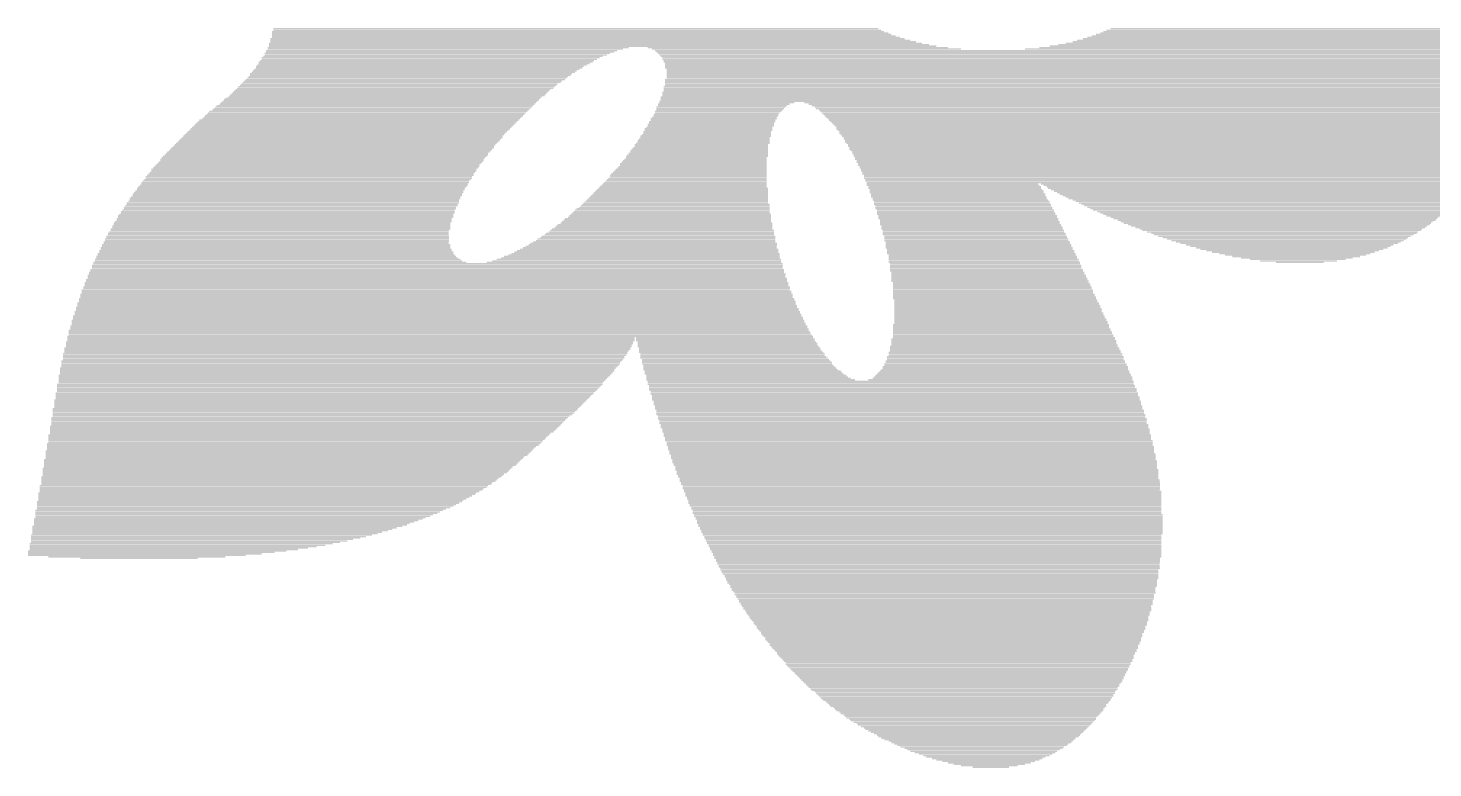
# Model space of a CAD drawing. Extents: x -0.7 to 23.9, y -0.3 to 32.1.
# Drawn here: x 0.839 to 3.299, y 23.854 to 25.15 of the extents above; entities that cross this region are included whole.
import ezdxf

# ---------------------------------------------------------------- set-up
doc = ezdxf.new("R2010")
doc.units = 0
doc.layers.add('21', color=253, linetype='CONTINUOUS')

# ---------------------------------------------------------------- blocks, each defined once
blk = doc.blocks.new('RECT')
blk.add_solid([(-0.5, -0.5), (0.5, -0.5), (-0.5, 0.5), (0.5, 0.5)])

msp = doc.modelspace()

# ---------------------------------------------------------------- block references
at = {"layer": '21'}
for p, xscale, yscale in [((1.802, 25.1434), 1.0718, 0.0026), ((1.8058, 25.1408), 1.0794, 0.0024), ((1.8084, 25.1383), 1.0846, 0.0026), ((1.8122, 25.1357), 1.0922, 0.0024), ((1.816, 25.1332), 1.0998, 0.0024), ((1.7983, 25.1484), 1.0592, 0.0024), ((1.8008, 25.1459), 1.0642, 0.0024), ((3.1101, 25.1332), 0.833, 0.0024), ((3.1152, 25.1357), 0.828, 0.0024), ((3.1191, 25.1383), 0.8204, 0.0026), ((3.1241, 25.1408), 0.8152, 0.0024), ((3.128, 25.1434), 0.8128, 0.0026), ((3.1305, 25.1459), 0.8078, 0.0024), ((3.1356, 25.1484), 0.8026, 0.0024), ((1.5633, 25.1103), 0.6146, 0.0024), ((1.5608, 25.1078), 0.6096, 0.0024), ((1.5747, 25.1154), 0.6324, 0.0024), ((1.5696, 25.1129), 0.6222, 0.0026), ((1.8326, 25.123), 1.143, 0.0024), ((1.8389, 25.1205), 1.1556, 0.0024), ((1.8453, 25.118), 1.1684, 0.0026), ((1.8186, 25.1307), 1.11, 0.0026), ((1.8236, 25.1281), 1.12, 0.0024), ((1.8287, 25.1256), 1.1302, 0.0026), ((2.1869, 25.1154), 0.5258, 0.0024), ((2.2021, 25.1129), 0.541, 0.0026), ((2.7253, 25.1103), 1.5772, 0.0024), ((2.7253, 25.1078), 1.5722, 0.0024), ((3.0492, 25.1129), 0.9296, 0.0026), ((3.0632, 25.1154), 0.9068, 0.0024), ((3.0721, 25.118), 0.889, 0.0026), ((3.0809, 25.1205), 0.8762, 0.0024), ((3.0886, 25.123), 0.8662, 0.0024), ((3.0949, 25.1256), 0.8534, 0.0026), ((3.1, 25.1281), 0.8484, 0.0024), ((3.1051, 25.1307), 0.8382, 0.0026), ((1.5252, 25.0824), 0.574, 0.0024), ((1.529, 25.0849), 0.5766, 0.0024), ((1.5354, 25.09), 0.5842, 0.0024), ((1.5328, 25.0875), 0.579, 0.0026), ((1.5379, 25.0926), 0.5842, 0.0026), ((1.5443, 25.0976), 0.5918, 0.0024), ((1.5417, 25.0951), 0.5866, 0.0024), ((1.5481, 25.1002), 0.5944, 0.0026), ((1.5557, 25.1053), 0.6046, 0.0026), ((1.5531, 25.1027), 0.5994, 0.0024), ((2.7254, 25.1053), 1.5672, 0.0026), ((2.7266, 25.1027), 1.5646, 0.0024), ((2.7266, 25.1002), 1.5594, 0.0026), ((2.7279, 25.0976), 1.557, 0.0024), ((2.7266, 25.0951), 1.5544, 0.0024), ((2.7266, 25.0926), 1.5494, 0.0026), ((2.7266, 25.09), 1.5494, 0.0024), ((2.7266, 25.0875), 1.5442, 0.0026), ((2.7254, 25.0849), 1.5418, 0.0024), ((2.7254, 25.0824), 1.5418, 0.0024), ((1.4998, 25.0595), 0.5588, 0.0024), ((1.5024, 25.0621), 0.5588, 0.0026), ((1.5049, 25.0646), 0.5588, 0.0024), ((1.5099, 25.0697), 0.5638, 0.0024), ((1.5087, 25.0672), 0.5614, 0.0026), ((1.5138, 25.0722), 0.5664, 0.0024), ((1.5163, 25.0748), 0.5664, 0.0026), ((1.5201, 25.0773), 0.5688, 0.0024), ((1.5239, 25.0799), 0.5714, 0.0026), ((2.7241, 25.0799), 1.5392, 0.0026), ((2.7177, 25.0595), 1.5264, 0.0024), ((2.7253, 25.0773), 1.5366, 0.0024), ((2.7241, 25.0748), 1.5342, 0.0026), ((2.7228, 25.0722), 1.5316, 0.0024), ((2.7228, 25.0697), 1.5316, 0.0024), ((2.7215, 25.0672), 1.529, 0.0026), ((2.7215, 25.0646), 1.529, 0.0024), ((2.7203, 25.0621), 1.5266, 0.0026), ((1.4706, 25.0341), 0.5512, 0.0024), ((1.4731, 25.0367), 0.551, 0.0026), ((1.4757, 25.0392), 0.5512, 0.0024), ((1.4782, 25.0418), 0.5512, 0.0026), ((1.482, 25.0443), 0.5536, 0.0024), ((1.4845, 25.0468), 0.5536, 0.0024), ((1.4871, 25.0494), 0.5536, 0.0026), ((1.4896, 25.0519), 0.5536, 0.0024), ((1.4934, 25.0545), 0.5562, 0.0026), ((1.496, 25.057), 0.5562, 0.0024), ((2.7088, 25.0367), 1.5188, 0.0026), ((2.7076, 25.0341), 1.5164, 0.0024), ((2.7126, 25.0468), 1.5214, 0.0024), ((2.7126, 25.0443), 1.5214, 0.0024), ((2.7114, 25.0418), 1.519, 0.0026), ((2.7114, 25.0392), 1.519, 0.0024), ((2.7177, 25.057), 1.5264, 0.0024), ((2.7165, 25.0545), 1.524, 0.0026), ((2.7165, 25.0519), 1.524, 0.0024), ((2.7152, 25.0494), 1.5214, 0.0026), ((1.4414, 25.0087), 0.5538, 0.0024), ((1.4439, 25.0113), 0.5536, 0.0026), ((1.4464, 25.0138), 0.5536, 0.0024), ((1.4503, 25.0164), 0.5512, 0.0026), ((1.4528, 25.0189), 0.5512, 0.0024), ((1.4554, 25.0214), 0.5512, 0.0024), ((1.4579, 25.024), 0.5512, 0.0026), ((1.4604, 25.0265), 0.551, 0.0024), ((1.4642, 25.0291), 0.5486, 0.0026), ((1.4681, 25.0316), 0.5512, 0.0024), ((2.0522, 25.0113), 0.226, 0.0026), ((2.051, 25.0087), 0.2236, 0.0024), ((2.0573, 25.0164), 0.231, 0.0026), ((2.0548, 25.0138), 0.226, 0.0024), ((2.7012, 25.0214), 1.5138, 0.0024), ((2.0624, 25.0189), 0.2362, 0.0024), ((2.705, 25.0291), 1.5162, 0.0026), ((2.7038, 25.0265), 1.5138, 0.0024), ((2.7038, 25.024), 1.5138, 0.0026), ((2.7076, 25.0316), 1.5164, 0.0024), ((2.8282, 25.0189), 1.2598, 0.0024), ((2.8307, 25.0164), 1.2496, 0.0026), ((2.832, 25.0138), 1.242, 0.0024), ((2.8346, 25.0113), 1.237, 0.0026), ((2.8345, 25.0087), 1.2318, 0.0024), ((1.416, 24.9859), 0.5588, 0.0026), ((1.4185, 24.9884), 0.5588, 0.0024), ((1.4223, 24.991), 0.5562, 0.0026), ((1.4249, 24.9935), 0.5562, 0.0024), ((1.4274, 24.996), 0.5562, 0.0024), ((1.4299, 24.9986), 0.5562, 0.0026), ((1.4325, 25.0011), 0.5562, 0.0024), ((1.435, 25.0037), 0.5562, 0.0026), ((1.4388, 25.0062), 0.5536, 0.0024), ((2.037, 24.9859), 0.221, 0.0026), ((2.0396, 24.991), 0.221, 0.0026), ((2.0383, 24.9884), 0.2184, 0.0024), ((2.0408, 24.9935), 0.2184, 0.0024), ((2.0434, 24.9986), 0.2184, 0.0026), ((2.0434, 24.996), 0.2184, 0.0024), ((2.0472, 25.0037), 0.221, 0.0026), ((2.0459, 25.0011), 0.2184, 0.0024), ((2.0497, 25.0062), 0.221, 0.0024), ((2.8371, 25.0062), 1.2268, 0.0024), ((2.8371, 25.0037), 1.2216, 0.0026), ((2.8371, 25.0011), 1.2166, 0.0024), ((2.8384, 24.9986), 1.2142, 0.0026), ((2.8384, 24.996), 1.209, 0.0024), ((2.8396, 24.9935), 1.2064, 0.0024), ((2.8397, 24.991), 1.2014, 0.0026), ((2.8396, 24.9884), 1.1962, 0.0024), ((2.8409, 24.9859), 1.1938, 0.0026), ((1.3906, 24.9605), 0.5588, 0.0026), ((1.3931, 24.963), 0.5588, 0.0024), ((1.3957, 24.9656), 0.5588, 0.0026), ((1.3982, 24.9681), 0.5588, 0.0024), ((1.4008, 24.9706), 0.5588, 0.0024), ((1.4033, 24.9732), 0.5588, 0.0026), ((1.4058, 24.9757), 0.5588, 0.0024), ((1.4084, 24.9783), 0.5588, 0.0026), ((1.4109, 24.9808), 0.5588, 0.0024), ((1.4135, 24.9833), 0.5588, 0.0024), ((2.0256, 24.9605), 0.2286, 0.0026), ((2.0268, 24.963), 0.226, 0.0024), ((2.0281, 24.9681), 0.2234, 0.0024), ((2.0281, 24.9656), 0.2234, 0.0026), ((2.0306, 24.9732), 0.2234, 0.0026), ((2.0306, 24.9706), 0.2234, 0.0024), ((2.0319, 24.9757), 0.2208, 0.0024), ((2.0345, 24.9808), 0.221, 0.0024), ((2.0345, 24.9783), 0.221, 0.0026), ((2.0357, 24.9833), 0.2184, 0.0024), ((2.8409, 24.9833), 1.1886, 0.0024), ((2.8422, 24.9808), 1.1862, 0.0024), ((2.8422, 24.9783), 1.181, 0.0026), ((2.8422, 24.9757), 1.176, 0.0024), ((2.8422, 24.9732), 1.176, 0.0026), ((2.8422, 24.9706), 1.171, 0.0024), ((2.8435, 24.9681), 1.1684, 0.0024), ((2.8422, 24.9656), 1.1658, 0.0026), ((2.8422, 24.963), 1.1608, 0.0024), ((2.8435, 24.9605), 1.1582, 0.0026), ((1.3677, 24.9351), 0.5638, 0.0026), ((1.3702, 24.9376), 0.5638, 0.0024), ((1.3728, 24.9402), 0.5638, 0.0026), ((1.3741, 24.9427), 0.5614, 0.0024), ((1.3766, 24.9452), 0.5612, 0.0024), ((1.3791, 24.9478), 0.5612, 0.0026), ((1.3817, 24.9503), 0.5614, 0.0024), ((1.3842, 24.9529), 0.5612, 0.0026), ((1.3868, 24.9554), 0.5614, 0.0024), ((1.3893, 24.9579), 0.5612, 0.0024), ((2.0141, 24.9351), 0.2412, 0.0026), ((2.0154, 24.9376), 0.2386, 0.0024), ((2.0167, 24.9402), 0.2362, 0.0026), ((2.0179, 24.9452), 0.2336, 0.0024), ((2.0179, 24.9427), 0.2336, 0.0024), ((2.0205, 24.9478), 0.2336, 0.0026), ((2.0218, 24.9529), 0.2312, 0.0026), ((2.0218, 24.9503), 0.2312, 0.0024), ((2.0231, 24.9554), 0.2286, 0.0024), ((2.0243, 24.9579), 0.226, 0.0024), ((2.8435, 24.9579), 1.1532, 0.0024), ((2.8435, 24.9554), 1.1532, 0.0024), ((2.8434, 24.9529), 1.148, 0.0026), ((2.8422, 24.9503), 1.1456, 0.0024), ((2.8435, 24.9478), 1.143, 0.0026), ((2.8434, 24.9452), 1.1378, 0.0024), ((2.8434, 24.9427), 1.1378, 0.0024), ((2.8435, 24.9402), 1.1328, 0.0026), ((2.8422, 24.9376), 1.1302, 0.0024), ((2.8435, 24.9351), 1.1278, 0.0026), ((1.3487, 24.9122), 0.5664, 0.0024), ((1.3512, 24.9148), 0.5664, 0.0026), ((1.3538, 24.9198), 0.5664, 0.0024), ((1.3538, 24.9173), 0.5664, 0.0024), ((1.3563, 24.9224), 0.5664, 0.0026), ((1.3588, 24.9249), 0.5664, 0.0024), ((1.3614, 24.9275), 0.5664, 0.0026), ((1.3626, 24.93), 0.5638, 0.0024), ((1.3652, 24.9325), 0.5638, 0.0024), ((2.004, 24.9122), 0.2566, 0.0024), ((2.0053, 24.9148), 0.254, 0.0026), ((2.0065, 24.9173), 0.2514, 0.0024), ((2.0078, 24.9198), 0.2488, 0.0024), ((2.0103, 24.9249), 0.2488, 0.0024), ((2.0091, 24.9224), 0.2464, 0.0026), ((2.0116, 24.9275), 0.2464, 0.0026), ((2.0129, 24.93), 0.2438, 0.0024), ((2.0141, 24.9325), 0.2412, 0.0024), ((2.8434, 24.9325), 1.1226, 0.0024), ((2.8434, 24.93), 1.1226, 0.0024), ((2.8435, 24.9275), 1.1176, 0.0026), ((2.8422, 24.9249), 1.115, 0.0024), ((2.8434, 24.9224), 1.1124, 0.0026), ((2.8422, 24.9198), 1.11, 0.0024), ((2.8422, 24.9173), 1.1048, 0.0024), ((2.8422, 24.9148), 1.1048, 0.0026), ((2.8422, 24.9122), 1.0998, 0.0024), ((1.3309, 24.8894), 0.5714, 0.0026), ((1.3309, 24.8868), 0.5714, 0.0024), ((1.3334, 24.8919), 0.5714, 0.0024), ((1.3347, 24.8944), 0.569, 0.0024), ((1.3372, 24.897), 0.5688, 0.0026), ((1.3398, 24.9021), 0.569, 0.0026), ((1.3398, 24.8995), 0.569, 0.0024), ((1.3423, 24.9046), 0.5688, 0.0024), ((1.3449, 24.9071), 0.569, 0.0024), ((1.3461, 24.9097), 0.5664, 0.0026), ((1.9938, 24.8868), 0.2768, 0.0024), ((1.9951, 24.8919), 0.2742, 0.0024), ((1.9951, 24.8894), 0.2742, 0.0026), ((1.9964, 24.8944), 0.2718, 0.0024), ((1.9976, 24.897), 0.2692, 0.0026), ((1.9989, 24.8995), 0.2666, 0.0024), ((2.0002, 24.9021), 0.2642, 0.0026), ((2.0015, 24.9046), 0.2616, 0.0024), ((2.0027, 24.9071), 0.259, 0.0024), ((2.004, 24.9097), 0.2566, 0.0026), ((2.8409, 24.9097), 1.0972, 0.0026), ((2.8422, 24.9071), 1.0948, 0.0024), ((2.8409, 24.9046), 1.0922, 0.0024), ((2.8409, 24.9021), 1.087, 0.0026), ((2.8409, 24.8995), 1.087, 0.0024), ((2.8409, 24.897), 1.082, 0.0026), ((2.8396, 24.8944), 1.0794, 0.0024), ((2.8409, 24.8919), 1.0768, 0.0024), ((2.8397, 24.8894), 1.0744, 0.0026), ((2.8384, 24.8868), 1.0718, 0.0024), ((1.3131, 24.8614), 0.5766, 0.0024), ((1.3144, 24.864), 0.574, 0.0026), ((1.3169, 24.869), 0.574, 0.0024), ((1.3169, 24.8665), 0.574, 0.0024), ((1.3195, 24.8716), 0.574, 0.0026), ((1.322, 24.8741), 0.574, 0.0024), ((1.3245, 24.8792), 0.574, 0.0024), ((1.3232, 24.8767), 0.5714, 0.0026), ((1.3258, 24.8817), 0.5714, 0.0024), ((1.3283, 24.8843), 0.5714, 0.0026), ((1.9824, 24.8614), 0.3048, 0.0024), ((1.9837, 24.864), 0.3022, 0.0026), ((1.9849, 24.8665), 0.2996, 0.0024), ((1.9862, 24.869), 0.2972, 0.0024), ((1.9862, 24.8716), 0.292, 0.0026), ((1.9875, 24.8741), 0.2896, 0.0024), ((1.9888, 24.8767), 0.287, 0.0026), ((1.99, 24.8792), 0.2844, 0.0024), ((1.9913, 24.8817), 0.282, 0.0024), ((1.9926, 24.8843), 0.2794, 0.0026), ((2.8384, 24.8843), 1.0668, 0.0026), ((2.8384, 24.8817), 1.0668, 0.0024), ((2.8384, 24.8792), 1.0618, 0.0024), ((2.4574, 24.8767), 0.2998, 0.0026), ((2.4586, 24.8741), 0.3022, 0.0024), ((2.4612, 24.8716), 0.3022, 0.0026), ((2.4612, 24.869), 0.3022, 0.0024), ((2.4637, 24.8665), 0.3022, 0.0024), ((2.465, 24.864), 0.3048, 0.0026), ((2.465, 24.8614), 0.3048, 0.0024), ((2.9895, 24.8767), 0.7544, 0.0026), ((2.9908, 24.8741), 0.7468, 0.0024), ((2.992, 24.8716), 0.739, 0.0026), ((2.9933, 24.869), 0.7366, 0.0024), ((2.9946, 24.8665), 0.729, 0.0024), ((2.9959, 24.864), 0.7214, 0.0026), ((2.9971, 24.8614), 0.7136, 0.0024), ((1.3004, 24.8386), 0.5816, 0.0026), ((1.3029, 24.8436), 0.5816, 0.0024), ((1.3017, 24.8411), 0.5792, 0.0024), ((1.3042, 24.8462), 0.579, 0.0026), ((1.3067, 24.8513), 0.579, 0.0026), ((1.3055, 24.8487), 0.5766, 0.0024), ((1.308, 24.8538), 0.5764, 0.0024), ((1.3106, 24.8589), 0.5766, 0.0026), ((1.3106, 24.8563), 0.5766, 0.0024), ((1.9723, 24.8386), 0.3302, 0.0026), ((1.9735, 24.8411), 0.3276, 0.0024), ((1.9735, 24.8436), 0.3226, 0.0024), ((1.9748, 24.8462), 0.32, 0.0026), ((1.976, 24.8487), 0.3174, 0.0024), ((1.9773, 24.8513), 0.3148, 0.0026), ((1.9786, 24.8538), 0.3124, 0.0024), ((1.9798, 24.8563), 0.3098, 0.0024), ((1.9811, 24.8589), 0.3072, 0.0026), ((2.4676, 24.8589), 0.3048, 0.0026), ((2.4676, 24.8563), 0.3048, 0.0024), ((2.4688, 24.8538), 0.3072, 0.0024), ((2.4701, 24.8513), 0.3048, 0.0026), ((2.4713, 24.8487), 0.3072, 0.0024), ((2.4739, 24.8462), 0.3074, 0.0026), ((2.4739, 24.8436), 0.3074, 0.0024), ((2.4751, 24.8411), 0.3098, 0.0024), ((2.4764, 24.8386), 0.3072, 0.0026), ((2.9984, 24.8589), 0.706, 0.0026), ((2.9996, 24.8563), 0.6984, 0.0024), ((3.0009, 24.8538), 0.6908, 0.0024), ((3.0022, 24.8513), 0.6832, 0.0026), ((3.0047, 24.8487), 0.673, 0.0024), ((3.006, 24.8462), 0.6654, 0.0026), ((3.0073, 24.8436), 0.6578, 0.0024), ((3.0086, 24.8411), 0.6502, 0.0024), ((3.0098, 24.8386), 0.6426, 0.0026), ((1.2877, 24.8157), 0.5866, 0.0024), ((1.2877, 24.8132), 0.5866, 0.0026), ((1.2902, 24.8208), 0.5866, 0.0026), ((1.2902, 24.8182), 0.5866, 0.0024), ((1.2915, 24.8233), 0.5842, 0.0024), ((1.2941, 24.8284), 0.5842, 0.0024), ((1.2941, 24.8259), 0.5842, 0.0026), ((1.2953, 24.8309), 0.5816, 0.0024), ((1.2979, 24.836), 0.5816, 0.0024), ((1.2979, 24.8335), 0.5816, 0.0026), ((1.9583, 24.8132), 0.3632, 0.0026), ((1.9595, 24.8157), 0.3606, 0.0024), ((1.9621, 24.8182), 0.3556, 0.0024), ((1.9633, 24.8208), 0.353, 0.0026), ((1.9646, 24.8233), 0.3504, 0.0024), ((1.9646, 24.8259), 0.3454, 0.0026), ((1.9659, 24.8284), 0.3428, 0.0024), ((1.9672, 24.8309), 0.3404, 0.0024), ((1.9684, 24.8335), 0.3378, 0.0026), ((1.971, 24.836), 0.3328, 0.0024), ((2.4777, 24.836), 0.3098, 0.0024), ((2.4777, 24.8335), 0.3098, 0.0026), ((2.4802, 24.8309), 0.3098, 0.0024), ((2.4802, 24.8284), 0.3098, 0.0024), ((2.4815, 24.8259), 0.3124, 0.0026), ((2.4815, 24.8233), 0.3124, 0.0024), ((2.4841, 24.8208), 0.3124, 0.0026), ((2.4841, 24.8182), 0.3124, 0.0024), ((2.4853, 24.8157), 0.3148, 0.0024), ((2.4866, 24.8132), 0.3124, 0.0026), ((3.0111, 24.836), 0.635, 0.0024), ((3.0124, 24.8335), 0.6274, 0.0026), ((3.0136, 24.8309), 0.6196, 0.0024), ((3.0162, 24.8284), 0.6096, 0.0024), ((3.0175, 24.8259), 0.602, 0.0026), ((3.0187, 24.8233), 0.5942, 0.0024), ((3.02, 24.8208), 0.5868, 0.0026), ((3.0213, 24.8182), 0.574, 0.0024), ((3.0225, 24.8157), 0.5664, 0.0024), ((3.0251, 24.8132), 0.5562, 0.0026), ((1.2775, 24.7903), 0.5968, 0.0024), ((1.2775, 24.7878), 0.5968, 0.0026), ((1.2788, 24.7928), 0.5942, 0.0024), ((1.2814, 24.7979), 0.5944, 0.0024), ((1.2801, 24.7954), 0.5918, 0.0026), ((1.2826, 24.803), 0.5918, 0.0024), ((1.2826, 24.8005), 0.5918, 0.0026), ((1.2839, 24.8081), 0.5892, 0.0026), ((1.2839, 24.8055), 0.5892, 0.0024), ((1.2864, 24.8106), 0.5892, 0.0024), ((1.9443, 24.7878), 0.4012, 0.0026), ((1.9456, 24.7903), 0.3988, 0.0024), ((1.9481, 24.7928), 0.3936, 0.0024), ((1.9494, 24.7954), 0.3912, 0.0026), ((1.9494, 24.7979), 0.386, 0.0024), ((1.9519, 24.8005), 0.381, 0.0026), ((1.9532, 24.803), 0.3784, 0.0024), ((1.9544, 24.8055), 0.3758, 0.0024), ((1.957, 24.8081), 0.3708, 0.0026), ((1.957, 24.8106), 0.3658, 0.0024), ((2.4879, 24.8106), 0.315, 0.0024), ((2.4879, 24.8081), 0.315, 0.0026), ((2.4891, 24.8055), 0.3174, 0.0024), ((2.4904, 24.803), 0.315, 0.0024), ((2.4916, 24.8005), 0.3174, 0.0026), ((2.4916, 24.7979), 0.3174, 0.0024), ((2.4942, 24.7954), 0.3174, 0.0026), ((2.4942, 24.7928), 0.3174, 0.0024), ((2.4955, 24.7903), 0.32, 0.0024), ((2.4955, 24.7878), 0.32, 0.0026), ((3.025, 24.8106), 0.546, 0.0024), ((3.0263, 24.8081), 0.5384, 0.0026), ((3.0289, 24.8055), 0.5284, 0.0024), ((3.0289, 24.803), 0.5182, 0.0024), ((3.0314, 24.8005), 0.508, 0.0026), ((3.0327, 24.7979), 0.4952, 0.0024), ((3.0339, 24.7954), 0.4876, 0.0026), ((3.0352, 24.7928), 0.4748, 0.0024), ((3.0378, 24.7903), 0.4648, 0.0024), ((3.0378, 24.7878), 0.4546, 0.0026), ((1.2725, 24.7649), 0.6122, 0.0024), ((1.2737, 24.7624), 0.6146, 0.0026), ((1.2738, 24.77), 0.6096, 0.0026), ((1.2738, 24.7674), 0.6096, 0.0024), ((1.2737, 24.7751), 0.6044, 0.0026), ((1.2737, 24.7725), 0.6044, 0.0024), ((1.275, 24.7801), 0.602, 0.0024), ((1.275, 24.7776), 0.602, 0.0024), ((1.2763, 24.7852), 0.5994, 0.0024), ((1.2763, 24.7827), 0.5994, 0.0026), ((1.9265, 24.7624), 0.452, 0.0026), ((1.9278, 24.7649), 0.4444, 0.0024), ((1.9303, 24.7674), 0.4394, 0.0024), ((1.9329, 24.77), 0.4344, 0.0026), ((1.9342, 24.7725), 0.4318, 0.0024), ((1.9354, 24.7751), 0.4242, 0.0026), ((1.9379, 24.7776), 0.419, 0.0024), ((1.9392, 24.7801), 0.4164, 0.0024), ((1.9417, 24.7827), 0.4114, 0.0026), ((1.943, 24.7852), 0.4088, 0.0024), ((2.498, 24.7852), 0.32, 0.0024), ((2.498, 24.7827), 0.32, 0.0026), ((2.4993, 24.7801), 0.3226, 0.0024), ((2.4993, 24.7776), 0.3226, 0.0024), ((2.5018, 24.7751), 0.3224, 0.0026), ((2.5018, 24.7725), 0.3224, 0.0024), ((2.5031, 24.77), 0.325, 0.0026), ((2.5031, 24.7674), 0.325, 0.0024), ((2.5044, 24.7649), 0.3276, 0.0024), ((2.5056, 24.7624), 0.325, 0.0026), ((3.039, 24.7852), 0.4418, 0.0024), ((3.0403, 24.7827), 0.4292, 0.0026), ((3.0428, 24.7801), 0.419, 0.0024), ((3.0441, 24.7776), 0.4064, 0.0024), ((3.0454, 24.7751), 0.3936, 0.0026), ((3.0467, 24.7725), 0.381, 0.0024), ((3.0479, 24.77), 0.3632, 0.0026), ((3.0492, 24.7674), 0.3504, 0.0024), ((3.0517, 24.7649), 0.3352, 0.0024), ((3.0517, 24.7624), 0.32, 0.0026), ((1.2801, 24.7395), 0.6528, 0.0024), ((1.2763, 24.7446), 0.64, 0.0026), ((1.2776, 24.742), 0.6426, 0.0024), ((1.2737, 24.7497), 0.6298, 0.0026), ((1.275, 24.7471), 0.6324, 0.0024), ((1.2724, 24.7547), 0.6222, 0.0024), ((1.2737, 24.7522), 0.6248, 0.0024), ((1.2725, 24.7598), 0.6172, 0.0024), ((1.2737, 24.7573), 0.6196, 0.0026), ((1.8999, 24.7395), 0.5156, 0.0024), ((1.9049, 24.742), 0.5054, 0.0024), ((1.9087, 24.7446), 0.4978, 0.0026), ((1.9113, 24.7471), 0.4876, 0.0024), ((1.9138, 24.7497), 0.4826, 0.0026), ((1.9176, 24.7522), 0.4748, 0.0024), ((1.9201, 24.7547), 0.4698, 0.0024), ((1.9214, 24.7573), 0.4622, 0.0026), ((1.924, 24.7598), 0.4572, 0.0024), ((2.5069, 24.7598), 0.3276, 0.0024), ((2.5069, 24.7573), 0.3276, 0.0026), ((2.5082, 24.7547), 0.3302, 0.0024), ((2.5094, 24.7522), 0.3276, 0.0024), ((2.5107, 24.7497), 0.3302, 0.0026), ((2.5107, 24.7471), 0.3302, 0.0024), ((2.512, 24.7446), 0.3328, 0.0026), ((2.512, 24.742), 0.3328, 0.0024), ((2.5132, 24.7395), 0.3352, 0.0024), ((3.053, 24.7598), 0.3022, 0.0024), ((3.0543, 24.7573), 0.2844, 0.0026), ((3.0568, 24.7547), 0.264, 0.0024), ((3.0581, 24.7522), 0.2464, 0.0024), ((3.0593, 24.7497), 0.2234, 0.0026), ((3.0606, 24.7471), 0.1954, 0.0024), ((3.0619, 24.7446), 0.1676, 0.0026), ((3.0632, 24.742), 0.1346, 0.0024), ((3.0657, 24.7395), 0.0838, 0.0024), ((1.5544, 24.7166), 1.2216, 0.0024), ((1.5544, 24.7141), 1.2216, 0.0024), ((1.5544, 24.7217), 1.2166, 0.0024), ((1.5557, 24.7192), 1.2192, 0.0026), ((1.5557, 24.7268), 1.2142, 0.0024), ((1.5557, 24.7243), 1.2142, 0.0026), ((1.5557, 24.7344), 1.209, 0.0024), ((1.5557, 24.7319), 1.209, 0.0026), ((1.5557, 24.7293), 1.209, 0.0024), ((1.5569, 24.737), 1.2064, 0.0026), ((2.5145, 24.737), 0.3326, 0.0026), ((2.5158, 24.7344), 0.3352, 0.0024), ((2.5158, 24.7319), 0.3352, 0.0026), ((2.5158, 24.7293), 0.3352, 0.0024), ((2.5171, 24.7268), 0.3378, 0.0024), ((2.5171, 24.7243), 0.3378, 0.0026), ((2.5196, 24.7217), 0.3378, 0.0024), ((2.5196, 24.7192), 0.3378, 0.0026), ((2.5209, 24.7166), 0.3404, 0.0024), ((2.5209, 24.7141), 0.3404, 0.0024), ((1.5531, 24.6912), 1.2394, 0.0024), ((1.5544, 24.6887), 1.242, 0.0024), ((1.5544, 24.6963), 1.237, 0.0024), ((1.5544, 24.6938), 1.237, 0.0026), ((1.5544, 24.7039), 1.2318, 0.0024), ((1.5544, 24.7014), 1.2318, 0.0024), ((1.5544, 24.6989), 1.2318, 0.0026), ((1.5544, 24.709), 1.2268, 0.0024), ((1.5544, 24.7065), 1.2268, 0.0026), ((1.5557, 24.7116), 1.2242, 0.0026), ((2.5221, 24.7116), 0.3428, 0.0026), ((2.5221, 24.709), 0.3428, 0.0024), ((2.5234, 24.7065), 0.3454, 0.0026), ((2.5247, 24.7039), 0.3428, 0.0024), ((2.526, 24.7014), 0.3454, 0.0024), ((2.526, 24.6989), 0.3454, 0.0026), ((2.5272, 24.6963), 0.3478, 0.0024), ((2.5272, 24.6938), 0.3478, 0.0026), ((2.5285, 24.6912), 0.3504, 0.0024), ((2.5285, 24.6887), 0.3504, 0.0024), ((1.5544, 24.6684), 1.2572, 0.0026), ((1.5544, 24.6658), 1.2572, 0.0024), ((1.5544, 24.676), 1.2522, 0.0024), ((1.5544, 24.6735), 1.2522, 0.0026), ((1.5557, 24.6709), 1.2548, 0.0024), ((1.5544, 24.6836), 1.247, 0.0024), ((1.5544, 24.6811), 1.247, 0.0026), ((1.5544, 24.6785), 1.247, 0.0024), ((1.5544, 24.6862), 1.242, 0.0026), ((2.5285, 24.6862), 0.3504, 0.0026), ((2.5298, 24.6836), 0.353, 0.0024), ((2.5298, 24.6811), 0.353, 0.0026), ((2.5311, 24.6785), 0.3556, 0.0024), ((2.5311, 24.676), 0.3556, 0.0024), ((2.5336, 24.6735), 0.3556, 0.0026), ((2.5336, 24.6709), 0.3556, 0.0024), ((2.5348, 24.6684), 0.358, 0.0026), ((2.5348, 24.6658), 0.358, 0.0024), ((1.5557, 24.6455), 1.275, 0.0024), ((1.557, 24.643), 1.2776, 0.0026), ((1.557, 24.6404), 1.2776, 0.0024), ((1.5557, 24.6531), 1.27, 0.0024), ((1.5557, 24.6506), 1.27, 0.0024), ((1.5569, 24.6481), 1.2724, 0.0026), ((1.5544, 24.6608), 1.2624, 0.0026), ((1.5557, 24.6582), 1.265, 0.0024), ((1.5557, 24.6557), 1.265, 0.0026), ((1.5557, 24.6633), 1.2598, 0.0024), ((2.5361, 24.6633), 0.3606, 0.0024), ((2.5361, 24.6608), 0.3606, 0.0026), ((2.5374, 24.6582), 0.3632, 0.0024), ((2.5374, 24.6557), 0.3632, 0.0026), ((2.5374, 24.6531), 0.3632, 0.0024), ((2.5387, 24.6506), 0.3658, 0.0024), ((2.5387, 24.6481), 0.3658, 0.0026), ((2.5399, 24.6455), 0.3682, 0.0024), ((2.5399, 24.643), 0.3682, 0.0026), ((2.5412, 24.6404), 0.3708, 0.0024), ((1.5582, 24.6201), 1.2954, 0.0024), ((1.5595, 24.6176), 1.298, 0.0026), ((1.5595, 24.615), 1.298, 0.0024), ((1.5582, 24.6277), 1.2902, 0.0024), ((1.5582, 24.6252), 1.2902, 0.0024), ((1.5595, 24.6227), 1.2928, 0.0026), ((1.5569, 24.6379), 1.2826, 0.0024), ((1.5569, 24.6354), 1.2826, 0.0026), ((1.5582, 24.6328), 1.2852, 0.0024), ((1.5582, 24.6303), 1.2852, 0.0026), ((2.5425, 24.6303), 0.3784, 0.0026), ((2.5425, 24.6277), 0.3784, 0.0024), ((2.5425, 24.6252), 0.3784, 0.0024), ((2.5438, 24.6227), 0.381, 0.0026), ((2.5438, 24.6201), 0.381, 0.0024), ((2.545, 24.6176), 0.3834, 0.0026), ((2.545, 24.615), 0.3834, 0.0024), ((2.5412, 24.6379), 0.3708, 0.0024), ((2.5425, 24.6354), 0.3734, 0.0026), ((2.5425, 24.6328), 0.3734, 0.0024), ((1.402, 24.5998), 0.993, 0.0024), ((1.402, 24.5973), 0.993, 0.0026), ((1.4008, 24.5947), 0.9906, 0.0024), ((1.4008, 24.5922), 0.9906, 0.0026), ((1.5608, 24.61), 1.3056, 0.0026), ((1.4045, 24.6074), 0.993, 0.0024), ((1.4045, 24.6049), 0.993, 0.0026), ((1.4045, 24.6023), 0.993, 0.0024), ((1.5607, 24.6125), 1.3004, 0.0024), ((2.0586, 24.6074), 0.3098, 0.0024), ((2.0599, 24.6049), 0.3124, 0.0026), ((2.0599, 24.6023), 0.3124, 0.0024), ((2.0624, 24.5998), 0.3124, 0.0024), ((2.0637, 24.5973), 0.315, 0.0026), ((2.0637, 24.5947), 0.315, 0.0024), ((2.0649, 24.5922), 0.3174, 0.0026), ((2.5476, 24.5922), 0.3988, 0.0026), ((2.5463, 24.6049), 0.3912, 0.0026), ((2.5475, 24.6023), 0.3936, 0.0024), ((2.5475, 24.5998), 0.3936, 0.0024), ((2.5475, 24.5973), 0.3936, 0.0026), ((2.5488, 24.5947), 0.3962, 0.0024), ((2.5463, 24.6125), 0.386, 0.0024), ((2.5463, 24.61), 0.386, 0.0026), ((2.5476, 24.6074), 0.3886, 0.0024), ((1.388, 24.5668), 0.9804, 0.0026), ((1.3944, 24.5795), 0.988, 0.0026), ((1.3931, 24.5769), 0.9854, 0.0024), ((1.3919, 24.5744), 0.983, 0.0024), ((1.3919, 24.5719), 0.983, 0.0026), ((1.3906, 24.5693), 0.9804, 0.0024), ((1.3982, 24.5896), 0.9906, 0.0024), ((1.3982, 24.5871), 0.9906, 0.0024), ((1.3969, 24.5846), 0.988, 0.0026), ((1.3956, 24.582), 0.9854, 0.0024), ((2.0675, 24.5896), 0.3174, 0.0024), ((2.0675, 24.5871), 0.3174, 0.0024), ((2.0688, 24.5846), 0.32, 0.0026), ((2.07, 24.582), 0.3224, 0.0024), ((2.0726, 24.5795), 0.3226, 0.0026), ((2.0726, 24.5769), 0.3226, 0.0024), ((2.0738, 24.5744), 0.325, 0.0024), ((2.0751, 24.5719), 0.3276, 0.0026), ((2.0776, 24.5693), 0.3276, 0.0024), ((2.0789, 24.5668), 0.3302, 0.0026), ((2.5501, 24.5668), 0.419, 0.0026), ((2.5501, 24.5744), 0.414, 0.0024), ((2.5501, 24.5719), 0.414, 0.0026), ((2.5501, 24.5693), 0.414, 0.0024), ((2.5488, 24.582), 0.4064, 0.0024), ((2.5501, 24.5795), 0.409, 0.0026), ((2.5501, 24.5769), 0.409, 0.0024), ((2.5488, 24.5896), 0.4012, 0.0024), ((2.5488, 24.5871), 0.4012, 0.0024), ((2.5501, 24.5846), 0.4038, 0.0026), ((1.3754, 24.5414), 0.9652, 0.0026), ((1.3817, 24.5541), 0.9728, 0.0026), ((1.3804, 24.5515), 0.9702, 0.0024), ((1.3804, 24.549), 0.9702, 0.0024), ((1.3791, 24.5465), 0.9676, 0.0026), ((1.3779, 24.5439), 0.9652, 0.0024), ((1.3867, 24.5642), 0.9778, 0.0024), ((1.3867, 24.5617), 0.9778, 0.0024), ((1.3855, 24.5592), 0.9754, 0.0026), ((1.3842, 24.5566), 0.9728, 0.0024), ((2.0802, 24.5642), 0.3328, 0.0024), ((2.0802, 24.5617), 0.3328, 0.0024), ((2.0827, 24.5592), 0.3326, 0.0026), ((2.084, 24.5566), 0.3352, 0.0024), ((2.0853, 24.5541), 0.3378, 0.0026), ((2.0865, 24.5515), 0.3402, 0.0024), ((2.0903, 24.549), 0.3428, 0.0024), ((2.0916, 24.5465), 0.3454, 0.0026), ((2.0929, 24.5439), 0.348, 0.0024), ((2.0967, 24.5414), 0.3504, 0.0026), ((2.5463, 24.5414), 0.447, 0.0026), ((2.5475, 24.5439), 0.4444, 0.0024), ((2.5476, 24.5465), 0.4394, 0.0026), ((2.5488, 24.549), 0.4368, 0.0024), ((2.5488, 24.5515), 0.4318, 0.0024), ((2.5501, 24.5566), 0.4292, 0.0024), ((2.5501, 24.5541), 0.4292, 0.0026), ((2.5501, 24.5617), 0.4242, 0.0024), ((2.5501, 24.5592), 0.4242, 0.0026), ((2.5501, 24.5642), 0.419, 0.0024), ((1.3677, 24.5261), 0.955, 0.0024), ((1.3664, 24.5236), 0.9524, 0.0024), ((1.3652, 24.5211), 0.95, 0.0026), ((1.3639, 24.5185), 0.9474, 0.0024), ((1.3741, 24.5388), 0.9626, 0.0024), ((1.3728, 24.5363), 0.96, 0.0024), ((1.3715, 24.5338), 0.9574, 0.0026), ((1.3703, 24.5312), 0.955, 0.0024), ((1.369, 24.5287), 0.9524, 0.0026), ((2.098, 24.5388), 0.353, 0.0024), ((2.1005, 24.5363), 0.358, 0.0024), ((2.1043, 24.5338), 0.3656, 0.0026), ((2.3494, 24.5312), 0.8508, 0.0024), ((2.3494, 24.5287), 0.8508, 0.0026), ((2.3494, 24.5261), 0.8508, 0.0024), ((2.3519, 24.5236), 0.8508, 0.0024), ((2.3519, 24.5211), 0.8508, 0.0026), ((2.3532, 24.5185), 0.8534, 0.0024), ((2.5412, 24.5338), 0.4622, 0.0026), ((2.545, 24.5363), 0.4546, 0.0024), ((2.5463, 24.5388), 0.4522, 0.0024), ((1.3512, 24.4982), 0.9322, 0.0024), ((1.3499, 24.4957), 0.9296, 0.0026), ((1.3486, 24.4931), 0.927, 0.0024), ((1.3588, 24.5109), 0.9422, 0.0024), ((1.3576, 24.5084), 0.9398, 0.0026), ((1.3563, 24.5058), 0.9372, 0.0024), ((1.355, 24.5033), 0.9346, 0.0026), ((1.3538, 24.5007), 0.9322, 0.0024), ((1.3626, 24.516), 0.9448, 0.0026), ((1.3614, 24.5134), 0.9424, 0.0024), ((2.3532, 24.516), 0.8534, 0.0026), ((2.3545, 24.5134), 0.8508, 0.0024), ((2.3558, 24.5109), 0.8534, 0.0024), ((2.3558, 24.5084), 0.8534, 0.0026), ((2.357, 24.5058), 0.8508, 0.0024), ((2.3583, 24.5033), 0.8534, 0.0026), ((2.3583, 24.5007), 0.8534, 0.0024), ((2.3583, 24.4982), 0.8534, 0.0024), ((2.3609, 24.4957), 0.8534, 0.0026), ((2.3609, 24.4931), 0.8534, 0.0024), ((1.3322, 24.4677), 0.9042, 0.0024), ((1.3423, 24.483), 0.9194, 0.0026), ((1.341, 24.4804), 0.9168, 0.0024), ((1.3398, 24.4779), 0.9144, 0.0026), ((1.3385, 24.4753), 0.9118, 0.0024), ((1.3372, 24.4728), 0.9092, 0.0024), ((1.3347, 24.4703), 0.9042, 0.0026), ((1.3474, 24.4906), 0.9246, 0.0026), ((1.3461, 24.488), 0.922, 0.0024), ((1.3448, 24.4855), 0.9194, 0.0024), ((2.3609, 24.4906), 0.8534, 0.0026), ((2.3634, 24.488), 0.8534, 0.0024), ((2.3634, 24.4855), 0.8534, 0.0024), ((2.3634, 24.483), 0.8534, 0.0026), ((2.3659, 24.4804), 0.8534, 0.0024), ((2.3659, 24.4779), 0.8534, 0.0026), ((2.3659, 24.4753), 0.8534, 0.0024), ((2.3672, 24.4728), 0.856, 0.0024), ((2.3685, 24.4703), 0.8534, 0.0026), ((2.3685, 24.4677), 0.8534, 0.0024), ((1.3233, 24.4525), 0.8916, 0.0026), ((1.322, 24.4499), 0.889, 0.0024), ((1.3207, 24.4474), 0.8864, 0.0024), ((1.3194, 24.4449), 0.8838, 0.0026), ((1.3309, 24.4652), 0.9016, 0.0026), ((1.3296, 24.4626), 0.899, 0.0024), ((1.3284, 24.4601), 0.8966, 0.0024), ((1.3271, 24.4576), 0.894, 0.0026), ((1.3258, 24.455), 0.8914, 0.0024), ((2.3698, 24.4652), 0.856, 0.0026), ((2.371, 24.4626), 0.8534, 0.0024), ((2.371, 24.4601), 0.8534, 0.0024), ((2.371, 24.4576), 0.8534, 0.0026), ((2.3736, 24.455), 0.8534, 0.0024), ((2.3736, 24.4525), 0.8534, 0.0026), ((2.3736, 24.4499), 0.8534, 0.0024), ((2.3761, 24.4474), 0.8534, 0.0024), ((2.3761, 24.4449), 0.8534, 0.0026), ((1.3042, 24.422), 0.8636, 0.0024), ((1.3029, 24.4195), 0.861, 0.0026), ((1.3131, 24.4372), 0.8762, 0.0024), ((1.3118, 24.4347), 0.8736, 0.0024), ((1.3106, 24.4322), 0.8712, 0.0026), ((1.3093, 24.4296), 0.8686, 0.0024), ((1.308, 24.4271), 0.866, 0.0026), ((1.3068, 24.4245), 0.8636, 0.0024), ((1.3182, 24.4423), 0.8814, 0.0024), ((1.3156, 24.4398), 0.8762, 0.0026), ((2.3761, 24.4423), 0.8534, 0.0024), ((2.3773, 24.4398), 0.8508, 0.0026), ((2.3786, 24.4372), 0.8534, 0.0024), ((2.3786, 24.4347), 0.8534, 0.0024), ((2.3799, 24.4322), 0.8508, 0.0026), ((2.3799, 24.4296), 0.8508, 0.0024), ((2.3812, 24.4271), 0.8534, 0.0026), ((2.3824, 24.4245), 0.8508, 0.0024), ((2.3824, 24.422), 0.8508, 0.0024), ((2.3824, 24.4195), 0.8508, 0.0026), ((1.2852, 24.3941), 0.8356, 0.0026), ((1.2953, 24.4093), 0.8508, 0.0024), ((1.2941, 24.4068), 0.8484, 0.0026), ((1.2928, 24.4042), 0.8458, 0.0024), ((1.2915, 24.4017), 0.8432, 0.0026), ((1.289, 24.3991), 0.8382, 0.0024), ((1.2877, 24.3966), 0.8356, 0.0024), ((1.3004, 24.4169), 0.856, 0.0024), ((1.2991, 24.4144), 0.8534, 0.0026), ((1.2978, 24.4118), 0.8508, 0.0024), ((2.385, 24.4169), 0.8508, 0.0024), ((2.385, 24.4144), 0.8508, 0.0026), ((2.385, 24.4118), 0.8508, 0.0024), ((2.3863, 24.4093), 0.8484, 0.0024), ((2.3863, 24.4068), 0.8484, 0.0026), ((2.3875, 24.4042), 0.8508, 0.0024), ((2.3888, 24.4017), 0.8484, 0.0026), ((2.3888, 24.3991), 0.8484, 0.0024), ((2.3888, 24.3966), 0.8484, 0.0024), ((2.3901, 24.3941), 0.8458, 0.0026), ((1.275, 24.3788), 0.8204, 0.0024), ((1.2737, 24.3763), 0.8178, 0.0026), ((1.2725, 24.3737), 0.8154, 0.0024), ((1.2712, 24.3712), 0.8128, 0.0024), ((1.2839, 24.3915), 0.833, 0.0024), ((1.2826, 24.389), 0.8304, 0.0026), ((1.2814, 24.3864), 0.828, 0.0024), ((1.2801, 24.3839), 0.8254, 0.0024), ((1.2776, 24.3814), 0.8204, 0.0026), ((2.3913, 24.3915), 0.8482, 0.0024), ((2.3913, 24.389), 0.8482, 0.0026), ((2.3926, 24.3864), 0.8458, 0.0024), ((2.3926, 24.3839), 0.8458, 0.0024), ((2.3939, 24.3814), 0.8432, 0.0026), ((2.3939, 24.3788), 0.8432, 0.0024), ((2.3952, 24.3763), 0.8458, 0.0026), ((2.3964, 24.3737), 0.8432, 0.0024), ((2.3964, 24.3712), 0.8432, 0.0024), ((1.2521, 24.3483), 0.7848, 0.0024), ((1.2509, 24.3458), 0.7824, 0.0024), ((1.2649, 24.3636), 0.8052, 0.0026), ((1.2623, 24.361), 0.8, 0.0024), ((1.261, 24.3585), 0.7974, 0.0024), ((1.2598, 24.356), 0.795, 0.0026), ((1.2572, 24.3534), 0.7898, 0.0024), ((1.256, 24.3509), 0.7874, 0.0026), ((1.2686, 24.3687), 0.8076, 0.0026), ((1.2674, 24.3661), 0.8052, 0.0024), ((2.3964, 24.3687), 0.8432, 0.0026), ((2.3977, 24.3661), 0.8408, 0.0024), ((2.3977, 24.3636), 0.8408, 0.0026), ((2.399, 24.361), 0.8382, 0.0024), ((2.4002, 24.3585), 0.8406, 0.0024), ((2.4002, 24.356), 0.8406, 0.0026), ((2.4015, 24.3534), 0.8382, 0.0024), ((2.4015, 24.3509), 0.8382, 0.0026), ((2.4028, 24.3483), 0.8356, 0.0024), ((2.4028, 24.3458), 0.8356, 0.0024), ((1.2268, 24.3204), 0.7442, 0.0024), ((1.2407, 24.3356), 0.767, 0.0024), ((1.2394, 24.3331), 0.7644, 0.0024), ((1.2369, 24.3306), 0.7594, 0.0026), ((1.2344, 24.328), 0.7544, 0.0024), ((1.2318, 24.3255), 0.7492, 0.0026), ((1.2293, 24.3229), 0.7442, 0.0024), ((1.2483, 24.3433), 0.7772, 0.0026), ((1.247, 24.3407), 0.7746, 0.0024), ((1.2445, 24.3382), 0.7696, 0.0026), ((2.4028, 24.3433), 0.8356, 0.0026), ((2.404, 24.3407), 0.833, 0.0024), ((2.4053, 24.3382), 0.8356, 0.0026), ((2.4066, 24.3356), 0.8332, 0.0024), ((2.4066, 24.3331), 0.8332, 0.0024), ((2.4066, 24.3306), 0.8332, 0.0026), ((2.4079, 24.328), 0.8306, 0.0024), ((2.4079, 24.3255), 0.8306, 0.0026), ((2.4091, 24.3229), 0.828, 0.0024), ((2.4091, 24.3204), 0.828, 0.0024), ((1.209, 24.3052), 0.7138, 0.0026), ((1.2064, 24.3026), 0.7086, 0.0024), ((1.2039, 24.3001), 0.7036, 0.0026), ((1.2001, 24.2975), 0.696, 0.0024), ((1.2242, 24.3179), 0.739, 0.0026), ((1.2217, 24.3153), 0.734, 0.0024), ((1.2191, 24.3128), 0.7288, 0.0026), ((1.2166, 24.3102), 0.7238, 0.0024), ((1.2128, 24.3077), 0.7162, 0.0024), ((2.4091, 24.3179), 0.828, 0.0026), ((2.4104, 24.3153), 0.8254, 0.0024), ((2.4104, 24.3128), 0.8254, 0.0026), ((2.4117, 24.3102), 0.823, 0.0024), ((2.4117, 24.3077), 0.823, 0.0024), ((2.4129, 24.3052), 0.8204, 0.0026), ((2.4129, 24.3026), 0.8204, 0.0024), ((2.4129, 24.3001), 0.8204, 0.0026), ((2.4155, 24.2975), 0.8204, 0.0024), ((1.1708, 24.2772), 0.6476, 0.0024), ((1.1658, 24.2747), 0.6376, 0.0026), ((1.162, 24.2721), 0.63, 0.0024), ((1.1899, 24.2899), 0.6806, 0.0024), ((1.1861, 24.2874), 0.673, 0.0026), ((1.1823, 24.2848), 0.6654, 0.0024), ((1.1785, 24.2823), 0.6578, 0.0024), ((1.176, 24.2798), 0.6528, 0.0026), ((1.1975, 24.295), 0.6908, 0.0024), ((1.1937, 24.2925), 0.6832, 0.0026), ((2.4155, 24.295), 0.8204, 0.0024), ((2.4167, 24.2925), 0.8178, 0.0026), ((2.4167, 24.2899), 0.8178, 0.0024), ((2.418, 24.2874), 0.8152, 0.0026), ((2.418, 24.2848), 0.8152, 0.0024), ((2.418, 24.2823), 0.8152, 0.0024), ((2.4193, 24.2798), 0.8128, 0.0026), ((2.4193, 24.2772), 0.8128, 0.0024), ((2.4205, 24.2747), 0.8102, 0.0026), ((2.4205, 24.2721), 0.8102, 0.0024), ((1.1074, 24.2467), 0.5308, 0.0024), ((1.1429, 24.262), 0.5968, 0.0026), ((1.1378, 24.2594), 0.5866, 0.0024), ((1.1328, 24.2569), 0.5766, 0.0024), ((1.1264, 24.2544), 0.5638, 0.0026), ((1.1213, 24.2518), 0.5536, 0.0024), ((1.115, 24.2493), 0.541, 0.0026), ((1.1581, 24.2696), 0.6222, 0.0024), ((1.1531, 24.2671), 0.6122, 0.0026), ((1.1493, 24.2645), 0.6046, 0.0024), ((2.4218, 24.2696), 0.8076, 0.0024), ((2.4218, 24.2671), 0.8076, 0.0026), ((2.4231, 24.2645), 0.8052, 0.0024), ((2.4218, 24.262), 0.8026, 0.0026), ((2.4231, 24.2594), 0.8, 0.0024), ((2.4231, 24.2569), 0.8, 0.0024), ((2.4244, 24.2544), 0.7976, 0.0026), ((2.4244, 24.2518), 0.7976, 0.0024), ((2.4256, 24.2493), 0.795, 0.0026), ((2.4256, 24.2467), 0.795, 0.0024), ((1.0654, 24.234), 0.452, 0.0024), ((1.0553, 24.2315), 0.4318, 0.0024), ((1.0439, 24.229), 0.409, 0.0026), ((1.0299, 24.2264), 0.381, 0.0024), ((1.101, 24.2442), 0.518, 0.0024), ((1.0934, 24.2417), 0.5028, 0.0026), ((1.0858, 24.2391), 0.4876, 0.0024), ((1.0769, 24.2366), 0.4698, 0.0026), ((1.0299, 24.2239), 0.3098, 0.0026), ((2.4269, 24.2442), 0.7924, 0.0024), ((2.4269, 24.2417), 0.7924, 0.0026), ((2.4282, 24.2391), 0.79, 0.0024), ((2.4282, 24.2366), 0.79, 0.0026), ((2.4295, 24.234), 0.7874, 0.0024), ((2.4295, 24.2315), 0.7874, 0.0024), ((2.4307, 24.229), 0.7848, 0.0026), ((2.4307, 24.2264), 0.7848, 0.0024), ((2.432, 24.2239), 0.7824, 0.0026), ((1.0337, 24.2213), 0.2056, 0.0024), ((2.4307, 24.2213), 0.7798, 0.0024), ((2.432, 24.2188), 0.7772, 0.0024), ((2.432, 24.2163), 0.7772, 0.0026), ((2.4332, 24.2137), 0.7746, 0.0024), ((2.4332, 24.2112), 0.7746, 0.0026), ((2.4345, 24.2086), 0.772, 0.0024), ((2.4345, 24.2061), 0.772, 0.0024), ((2.4358, 24.2036), 0.7696, 0.0026), ((2.4345, 24.201), 0.767, 0.0024), ((2.4358, 24.1985), 0.7646, 0.0026), ((2.4358, 24.1959), 0.7646, 0.0024), ((2.4371, 24.1934), 0.762, 0.0024), ((2.4383, 24.1909), 0.7594, 0.0026), ((2.4383, 24.1883), 0.7594, 0.0024), ((2.4396, 24.1858), 0.7568, 0.0026), ((2.4383, 24.1832), 0.7542, 0.0024), ((2.4396, 24.1807), 0.7518, 0.0024), ((2.4396, 24.1782), 0.7518, 0.0026), ((2.4408, 24.1756), 0.7492, 0.0024), ((2.4421, 24.1731), 0.7466, 0.0026), ((2.4409, 24.1705), 0.7442, 0.0024), ((2.4421, 24.168), 0.7416, 0.0024), ((2.4421, 24.1655), 0.7416, 0.0026), ((2.4434, 24.1629), 0.739, 0.0024), ((2.4447, 24.1604), 0.7366, 0.0026), ((2.4434, 24.1578), 0.734, 0.0024), ((2.4447, 24.1553), 0.7316, 0.0024), ((2.4447, 24.1528), 0.7316, 0.0026), ((2.446, 24.1502), 0.729, 0.0024), ((2.4459, 24.1477), 0.7238, 0.0026), ((2.4459, 24.1451), 0.7238, 0.0024), ((2.4472, 24.1426), 0.7212, 0.0024), ((2.4472, 24.1401), 0.7212, 0.0026), ((2.4472, 24.1375), 0.7162, 0.0024), ((2.4485, 24.135), 0.7138, 0.0026), ((2.4485, 24.1324), 0.7138, 0.0024), ((2.4498, 24.1299), 0.7112, 0.0024), ((2.4497, 24.1274), 0.706, 0.0026), ((2.4497, 24.1248), 0.706, 0.0024), ((2.451, 24.1223), 0.7034, 0.0026), ((2.451, 24.1197), 0.6984, 0.0024), ((2.451, 24.1172), 0.6984, 0.0024), ((2.4523, 24.1147), 0.696, 0.0026), ((2.4536, 24.1121), 0.6934, 0.0024), ((2.4536, 24.1096), 0.6884, 0.0026), ((2.4536, 24.107), 0.6884, 0.0024), ((2.4549, 24.1045), 0.6858, 0.0024), ((2.4548, 24.102), 0.6806, 0.0026), ((2.4548, 24.0994), 0.6806, 0.0024), ((2.4561, 24.0969), 0.6782, 0.0026), ((2.4561, 24.0943), 0.673, 0.0024), ((2.4574, 24.0918), 0.6706, 0.0024), ((2.4561, 24.0893), 0.668, 0.0026), ((2.4574, 24.0867), 0.6654, 0.0024), ((2.4586, 24.0842), 0.6628, 0.0026), ((2.4586, 24.0816), 0.6578, 0.0024), ((2.4586, 24.0791), 0.6578, 0.0024), ((2.4599, 24.0766), 0.6552, 0.0026), ((2.4599, 24.074), 0.6502, 0.0024), ((2.4612, 24.0715), 0.6476, 0.0026), ((2.4599, 24.0689), 0.645, 0.0024), ((2.4612, 24.0664), 0.6426, 0.0024), ((2.4624, 24.0639), 0.64, 0.0026), ((2.4625, 24.0613), 0.635, 0.0024), ((2.4637, 24.0588), 0.6324, 0.0026), ((2.4637, 24.0562), 0.6272, 0.0024), ((2.4637, 24.0537), 0.6272, 0.0024), ((2.4637, 24.0512), 0.6222, 0.0026), ((2.465, 24.0486), 0.6198, 0.0024), ((2.4663, 24.0461), 0.6172, 0.0026), ((2.4663, 24.0435), 0.6122, 0.0024), ((2.4676, 24.041), 0.6096, 0.0024), ((2.4675, 24.0385), 0.6044, 0.0026), ((2.4675, 24.0359), 0.6044, 0.0024), ((2.4675, 24.0334), 0.5994, 0.0026), ((2.4688, 24.0308), 0.5968, 0.0024), ((2.4688, 24.0283), 0.5918, 0.0024), ((2.4701, 24.0258), 0.5892, 0.0026), ((2.4701, 24.0232), 0.5842, 0.0024), ((2.4713, 24.0207), 0.5816, 0.0026), ((2.4714, 24.0181), 0.5766, 0.0024), ((2.4726, 24.0156), 0.574, 0.0024), ((2.4726, 24.0131), 0.5688, 0.0026), ((2.4739, 24.0105), 0.5664, 0.0024), ((2.4739, 24.008), 0.5614, 0.0026), ((2.4752, 24.0054), 0.5588, 0.0024), ((2.4751, 24.0029), 0.5536, 0.0024), ((2.4752, 24.0004), 0.5486, 0.0026), ((2.4764, 23.9978), 0.546, 0.0024), ((2.4764, 23.9953), 0.541, 0.0026), ((2.4777, 23.9927), 0.5384, 0.0024), ((2.4777, 23.9902), 0.5334, 0.0024), ((2.479, 23.9877), 0.5258, 0.0026), ((2.4802, 23.9851), 0.5232, 0.0024), ((2.4802, 23.9826), 0.518, 0.0026), ((2.4815, 23.98), 0.5156, 0.0024), ((2.4815, 23.9775), 0.5104, 0.0024), ((2.4815, 23.975), 0.5054, 0.0026), ((2.4828, 23.9724), 0.503, 0.0024), ((2.484, 23.9699), 0.4952, 0.0026), ((2.4841, 23.9673), 0.4902, 0.0024), ((2.484, 23.9648), 0.485, 0.0024), ((2.4853, 23.9623), 0.4826, 0.0026), ((2.4866, 23.9597), 0.475, 0.0024), ((2.4866, 23.9572), 0.4698, 0.0026), ((2.4879, 23.9546), 0.4674, 0.0024), ((2.4891, 23.9521), 0.4596, 0.0024), ((2.4891, 23.9496), 0.4546, 0.0026), ((2.4904, 23.947), 0.447, 0.0024), ((2.4904, 23.9445), 0.442, 0.0026), ((2.4904, 23.9419), 0.4368, 0.0024), ((2.493, 23.9394), 0.4318, 0.0024), ((2.4929, 23.9369), 0.4266, 0.0026), ((2.4942, 23.9343), 0.419, 0.0024), ((2.4955, 23.9318), 0.4114, 0.0026), ((2.4955, 23.9292), 0.4064, 0.0024), ((2.4968, 23.9267), 0.3988, 0.0024), ((2.498, 23.9242), 0.391, 0.0026), ((2.498, 23.9216), 0.386, 0.0024), ((2.4993, 23.9191), 0.3784, 0.0026), ((2.5006, 23.9165), 0.3708, 0.0024), ((2.5018, 23.914), 0.3632, 0.0024), ((2.5031, 23.9115), 0.3556, 0.0026), ((2.5031, 23.9089), 0.3504, 0.0024), ((2.5031, 23.9064), 0.3404, 0.0026), ((2.5044, 23.9038), 0.3328, 0.0024), ((2.5069, 23.9013), 0.3226, 0.0024), ((2.5082, 23.8988), 0.315, 0.0026), ((2.5082, 23.8962), 0.3048, 0.0024), ((2.5095, 23.8937), 0.2972, 0.0026), ((2.5095, 23.8911), 0.287, 0.0024), ((2.512, 23.8886), 0.2768, 0.0024), ((2.512, 23.8861), 0.2666, 0.0026), ((2.512, 23.8835), 0.2566, 0.0024), ((2.5145, 23.881), 0.2462, 0.0026), ((2.5158, 23.8784), 0.2336, 0.0024), ((2.5171, 23.8759), 0.221, 0.0024), ((2.5158, 23.8734), 0.2082, 0.0026), ((2.5183, 23.8708), 0.193, 0.0024), ((2.5196, 23.8683), 0.1802, 0.0026), ((2.5209, 23.8657), 0.1626, 0.0024), ((2.5222, 23.8632), 0.1448, 0.0024), ((2.5221, 23.8607), 0.1244, 0.0026), ((2.5221, 23.8581), 0.099, 0.0024), ((2.5247, 23.8556), 0.0634, 0.0026)]:
    msp.add_blockref('RECT', p, dxfattribs=dict(at, xscale=xscale, yscale=yscale))

doc.saveas('drawing.dxf')
